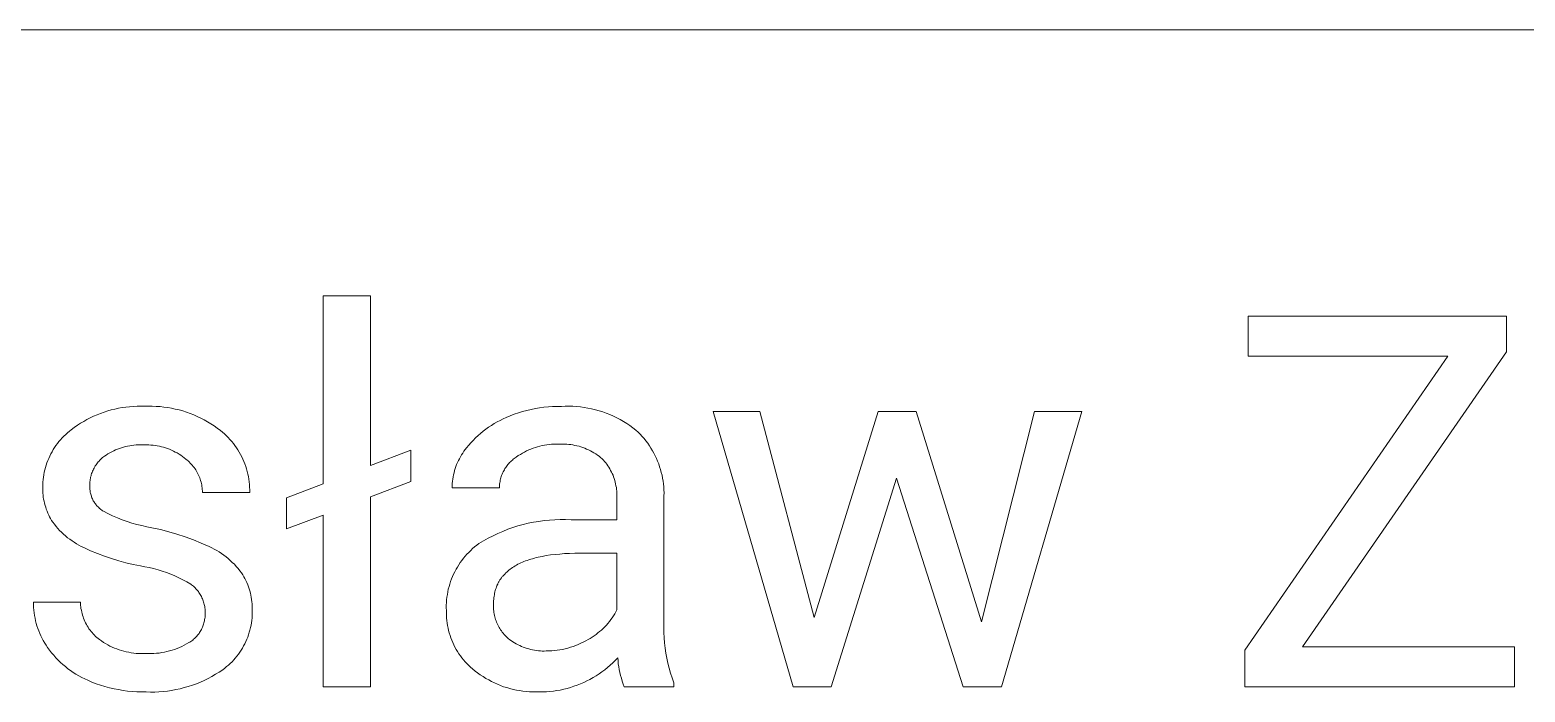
# Model space of a CAD drawing. Header units: millimetres. Extents: x 1383 to 4664, y -160 to 2132.
# Drawn here: x 3868.9 to 3994.2, y 151.3 to 206.8 of the extents above; entities that cross this region are included whole.
import ezdxf

# ---------------------------------------------------------------- set-up
doc = ezdxf.new("R2010")
doc.units = ezdxf.units.MM
doc.header["$MEASUREMENT"] = 0
doc.layers.add('Domyślny', color=7, linetype='Continuous', true_color=0x000000)

msp = doc.modelspace()

# ---------------------------------------------------------------- linework, layer by layer
at = {"layer": 'Domyślny', "color": 18, "lineweight": 15, "true_color": 0x000000}
for p, q in [((4660.84, 206.84), (3424, 206.84)), ((3893.46, 168.8), (3893.46, 184.56)), ((3893.46, 184.56), (3897.42, 184.56)), ((3897.42, 184.56), (3897.42, 170.32)), ((3971, 179.49), (3971, 182.85)), ((3971, 182.85), (3992.66, 182.85)), ((3992.66, 182.85), (3992.66, 179.86)), ((3970.73, 154.85), (3987.75, 179.49)), ((3987.75, 179.49), (3971, 179.49)), ((3992.66, 179.86), (3975.57, 155.13)), ((3873.64, 174.18), (3873.92, 174.33)), ((3873.92, 174.33), (3874.2, 174.46)), ((3874.2, 174.46), (3874.49, 174.59)), ((3874.49, 174.59), (3874.78, 174.7)), ((3874.78, 174.7), (3875.08, 174.81)), ((3875.08, 174.81), (3875.38, 174.9)), ((3875.38, 174.9), (3875.68, 174.99)), ((3875.68, 174.99), (3875.98, 175.06)), ((3875.98, 175.06), (3876.29, 175.13)), ((3876.29, 175.13), (3876.6, 175.18)), ((3876.6, 175.18), (3876.91, 175.23)), ((3876.91, 175.23), (3877.22, 175.26)), ((3877.22, 175.26), (3877.53, 175.29)), ((3877.53, 175.29), (3877.84, 175.3)), ((3877.84, 175.3), (3878.16, 175.3)), ((3878.16, 175.3), (3878.47, 175.3)), ((3878.47, 175.3), (3878.8, 175.3)), ((3878.8, 175.3), (3879.12, 175.3)), ((3879.12, 175.3), (3879.44, 175.29)), ((3879.44, 175.29), (3879.77, 175.27)), ((3879.77, 175.27), (3880.09, 175.23)), ((3880.09, 175.23), (3880.41, 175.19)), ((3880.41, 175.19), (3880.73, 175.13)), ((3880.73, 175.13), (3881.05, 175.06)), ((3881.05, 175.06), (3881.37, 174.99)), ((3881.37, 174.99), (3881.68, 174.9)), ((3881.68, 174.9), (3881.99, 174.8)), ((3881.99, 174.8), (3882.29, 174.69)), ((3882.29, 174.69), (3882.59, 174.57)), ((3882.59, 174.57), (3882.89, 174.44)), ((3882.89, 174.44), (3883.19, 174.3)), ((3883.19, 174.3), (3883.47, 174.15)), ((3908.54, 174.24), (3908.79, 174.35)), ((3908.79, 174.35), (3909.13, 174.5)), ((3909.13, 174.5), (3909.47, 174.63)), ((3909.47, 174.63), (3909.82, 174.75)), ((3909.82, 174.75), (3910.17, 174.85)), ((3910.17, 174.85), (3910.52, 174.95)), ((3910.52, 174.95), (3910.88, 175.03)), ((3910.88, 175.03), (3911.24, 175.11)), ((3911.24, 175.11), (3911.6, 175.17)), ((3911.6, 175.17), (3911.96, 175.22)), ((3911.96, 175.22), (3912.33, 175.25)), ((3912.33, 175.25), (3912.69, 175.28)), ((3912.69, 175.28), (3913.06, 175.29)), ((3913.06, 175.29), (3913.43, 175.29)), ((3913.43, 175.29), (3913.74, 175.31)), ((3913.74, 175.31), (3914.06, 175.31)), ((3914.06, 175.31), (3914.38, 175.3)), ((3914.38, 175.3), (3914.7, 175.28)), ((3914.7, 175.28), (3915.02, 175.24)), ((3915.02, 175.24), (3915.34, 175.2)), ((3915.34, 175.2), (3915.65, 175.15)), ((3915.65, 175.15), (3915.96, 175.08)), ((3915.96, 175.08), (3916.27, 175.01)), ((3916.27, 175.01), (3916.58, 174.92)), ((3916.58, 174.92), (3916.89, 174.82)), ((3916.89, 174.82), (3917.19, 174.71)), ((3917.19, 174.71), (3917.48, 174.6)), ((3917.48, 174.6), (3917.78, 174.47)), ((3917.78, 174.47), (3918.06, 174.33)), ((3918.06, 174.33), (3918.35, 174.18)), ((3932.85, 151.78), (3926.14, 174.86)), ((3926.14, 174.86), (3930.07, 174.86)), ((3930.07, 174.86), (3934.62, 157.58)), ((3934.62, 157.58), (3939.99, 174.86)), ((3939.99, 174.86), (3943.17, 174.86)), ((3943.17, 174.86), (3948.66, 157.22)), ((3948.66, 157.22), (3953.1, 174.86)), ((3957.05, 174.86), (3950.32, 151.78)), ((3953.1, 174.86), (3957.05, 174.86)), ((3871.86, 172.93), (3872.01, 173.07)), ((3872.01, 173.07), (3872.17, 173.2)), ((3872.17, 173.2), (3872.33, 173.33)), ((3872.33, 173.33), (3872.58, 173.52)), ((3872.58, 173.52), (3872.84, 173.7)), ((3872.84, 173.7), (3873.1, 173.87)), ((3873.1, 173.87), (3873.37, 174.03)), ((3873.37, 174.03), (3873.64, 174.18)), ((3883.47, 174.15), (3883.76, 173.99)), ((3883.76, 173.99), (3884.03, 173.82)), ((3884.03, 173.82), (3884.31, 173.65)), ((3884.31, 173.65), (3884.57, 173.46)), ((3884.57, 173.46), (3884.83, 173.26)), ((3884.83, 173.26), (3885, 173.12)), ((3885, 173.12), (3885.17, 172.98)), ((3906.43, 172.84), (3906.64, 173.02)), ((3906.64, 173.02), (3906.86, 173.2)), ((3906.86, 173.2), (3907.09, 173.37)), ((3907.09, 173.37), (3907.32, 173.54)), ((3907.32, 173.54), (3907.55, 173.69)), ((3907.55, 173.69), (3907.79, 173.84)), ((3907.79, 173.84), (3908.03, 173.98)), ((3908.03, 173.98), (3908.28, 174.11)), ((3908.28, 174.11), (3908.54, 174.24)), ((3918.35, 174.18), (3918.62, 174.02)), ((3918.62, 174.02), (3918.9, 173.85)), ((3918.9, 173.85), (3919.16, 173.68)), ((3919.16, 173.68), (3919.42, 173.49)), ((3919.42, 173.49), (3919.67, 173.29)), ((3919.67, 173.29), (3919.85, 173.13)), ((3919.85, 173.13), (3920.03, 172.95)), ((3870.81, 171.66), (3870.92, 171.84)), ((3870.92, 171.84), (3871.04, 172.01)), ((3871.04, 172.01), (3871.16, 172.17)), ((3871.16, 172.17), (3871.29, 172.34)), ((3871.29, 172.34), (3871.42, 172.49)), ((3871.42, 172.49), (3871.56, 172.64)), ((3871.56, 172.64), (3871.71, 172.79)), ((3871.71, 172.79), (3871.86, 172.93)), ((3876.54, 171.81), (3876.37, 171.76)), ((3876.71, 171.86), (3876.54, 171.81)), ((3876.88, 171.91), (3876.71, 171.86)), ((3877.05, 171.95), (3876.88, 171.91)), ((3877.23, 171.98), (3877.05, 171.95)), ((3877.41, 172.01), (3877.23, 171.98)), ((3877.58, 172.03), (3877.41, 172.01)), ((3877.76, 172.05), (3877.58, 172.03)), ((3877.94, 172.06), (3877.76, 172.05)), ((3878.11, 172.06), (3877.94, 172.06)), ((3878.29, 172.06), (3878.11, 172.06)), ((3878.47, 172.05), (3878.29, 172.06)), ((3878.65, 172.05), (3878.47, 172.05)), ((3878.83, 172.05), (3878.65, 172.05)), ((3879, 172.04), (3878.83, 172.05)), ((3879.18, 172.03), (3879, 172.04)), ((3879.36, 172), (3879.18, 172.03)), ((3879.54, 171.98), (3879.36, 172)), ((3879.71, 171.94), (3879.54, 171.98)), ((3879.88, 171.9), (3879.71, 171.94)), ((3880.06, 171.86), (3879.88, 171.9)), ((3880.23, 171.81), (3880.06, 171.86)), ((3880.4, 171.75), (3880.23, 171.81)), ((3885.17, 172.98), (3885.33, 172.83)), ((3885.33, 172.83), (3885.48, 172.67)), ((3885.48, 172.67), (3885.63, 172.51)), ((3885.63, 172.51), (3885.78, 172.35)), ((3885.78, 172.35), (3885.92, 172.18)), ((3885.92, 172.18), (3886.05, 172)), ((3886.05, 172), (3886.18, 171.82)), ((3886.18, 171.82), (3886.3, 171.64)), ((3905.36, 171.67), (3905.47, 171.81)), ((3905.47, 171.81), (3905.65, 172.03)), ((3905.65, 172.03), (3905.84, 172.24)), ((3905.84, 172.24), (3906.03, 172.44)), ((3906.03, 172.44), (3906.23, 172.64)), ((3906.23, 172.64), (3906.43, 172.84)), ((3911.05, 171.78), (3910.86, 171.71)), ((3911.24, 171.85), (3911.05, 171.78)), ((3911.43, 171.9), (3911.24, 171.85)), ((3911.62, 171.95), (3911.43, 171.9)), ((3911.81, 172), (3911.62, 171.95)), ((3912.01, 172.04), (3911.81, 172)), ((3912.2, 172.07), (3912.01, 172.04)), ((3912.4, 172.09), (3912.2, 172.07)), ((3912.6, 172.11), (3912.4, 172.09)), ((3912.8, 172.12), (3912.6, 172.11)), ((3913, 172.12), (3912.8, 172.12)), ((3913.2, 172.11), (3913, 172.12)), ((3913.37, 172.12), (3913.2, 172.11)), ((3913.54, 172.13), (3913.37, 172.12)), ((3913.71, 172.12), (3913.54, 172.13)), ((3913.88, 172.11), (3913.71, 172.12)), ((3914.05, 172.1), (3913.88, 172.11)), ((3914.22, 172.08), (3914.05, 172.1)), ((3914.39, 172.05), (3914.22, 172.08)), ((3914.56, 172.02), (3914.39, 172.05)), ((3914.73, 171.98), (3914.56, 172.02)), ((3914.9, 171.94), (3914.73, 171.98)), ((3915.06, 171.89), (3914.9, 171.94)), ((3915.22, 171.84), (3915.06, 171.89)), ((3915.38, 171.78), (3915.22, 171.84)), ((3915.54, 171.71), (3915.38, 171.78)), ((3920.03, 172.95), (3920.19, 172.77)), ((3920.19, 172.77), (3920.36, 172.58)), ((3920.36, 172.58), (3920.51, 172.39)), ((3920.51, 172.39), (3920.66, 172.19)), ((3920.66, 172.19), (3920.8, 171.99)), ((3920.8, 171.99), (3920.93, 171.78)), ((3920.93, 171.78), (3921.06, 171.57)), ((3870.22, 170.36), (3870.28, 170.55)), ((3870.28, 170.55), (3870.35, 170.74)), ((3870.35, 170.74), (3870.43, 170.93)), ((3870.43, 170.93), (3870.52, 171.12)), ((3870.52, 171.12), (3870.61, 171.31)), ((3870.61, 171.31), (3870.71, 171.49)), ((3870.71, 171.49), (3870.81, 171.66)), ((3874.52, 170.55), (3874.46, 170.47)), ((3874.58, 170.63), (3874.52, 170.55)), ((3874.65, 170.7), (3874.58, 170.63)), ((3874.72, 170.78), (3874.65, 170.7)), ((3874.79, 170.85), (3874.72, 170.78)), ((3874.87, 170.92), (3874.79, 170.85)), ((3874.94, 170.99), (3874.87, 170.92)), ((3875.02, 171.05), (3874.94, 170.99)), ((3875.11, 171.11), (3875.02, 171.05)), ((3875.25, 171.21), (3875.11, 171.11)), ((3875.4, 171.3), (3875.25, 171.21)), ((3875.56, 171.39), (3875.4, 171.3)), ((3875.72, 171.48), (3875.56, 171.39)), ((3875.88, 171.56), (3875.72, 171.48)), ((3876.04, 171.63), (3875.88, 171.56)), ((3876.2, 171.7), (3876.04, 171.63)), ((3876.37, 171.76), (3876.2, 171.7)), ((3880.56, 171.69), (3880.4, 171.75)), ((3880.73, 171.62), (3880.56, 171.69)), ((3880.89, 171.54), (3880.73, 171.62)), ((3881.05, 171.46), (3880.89, 171.54)), ((3881.2, 171.38), (3881.05, 171.46)), ((3881.36, 171.29), (3881.2, 171.38)), ((3881.51, 171.19), (3881.36, 171.29)), ((3881.65, 171.09), (3881.51, 171.19)), ((3881.8, 170.98), (3881.65, 171.09)), ((3881.93, 170.87), (3881.8, 170.98)), ((3882.03, 170.79), (3881.93, 170.87)), ((3882.13, 170.71), (3882.03, 170.79)), ((3882.22, 170.63), (3882.13, 170.71)), ((3882.3, 170.54), (3882.22, 170.63)), ((3882.39, 170.45), (3882.3, 170.54)), ((3886.3, 171.64), (3886.41, 171.45)), ((3886.41, 171.45), (3886.52, 171.26)), ((3886.52, 171.26), (3886.62, 171.06)), ((3886.62, 171.06), (3886.71, 170.86)), ((3886.71, 170.86), (3886.8, 170.66)), ((3886.8, 170.66), (3886.88, 170.46)), ((3897.42, 170.32), (3900.8, 171.62)), ((3900.8, 171.62), (3900.8, 169)), ((3904.64, 170.41), (3904.71, 170.58)), ((3904.71, 170.58), (3904.79, 170.74)), ((3904.79, 170.74), (3904.87, 170.9)), ((3904.87, 170.9), (3904.96, 171.06)), ((3904.96, 171.06), (3905.05, 171.22)), ((3905.05, 171.22), (3905.15, 171.37)), ((3905.15, 171.37), (3905.25, 171.52)), ((3905.25, 171.52), (3905.36, 171.67)), ((3909.08, 170.57), (3909.01, 170.49)), ((3909.15, 170.65), (3909.08, 170.57)), ((3909.23, 170.72), (3909.15, 170.65)), ((3909.31, 170.79), (3909.23, 170.72)), ((3909.39, 170.86), (3909.31, 170.79)), ((3909.47, 170.92), (3909.39, 170.86)), ((3909.56, 170.98), (3909.47, 170.92)), ((3909.64, 171.04), (3909.56, 170.98)), ((3909.81, 171.16), (3909.64, 171.04)), ((3909.98, 171.26), (3909.81, 171.16)), ((3910.15, 171.37), (3909.98, 171.26)), ((3910.32, 171.46), (3910.15, 171.37)), ((3910.5, 171.55), (3910.32, 171.46)), ((3910.68, 171.63), (3910.5, 171.55)), ((3910.86, 171.71), (3910.68, 171.63)), ((3915.7, 171.64), (3915.54, 171.71)), ((3915.85, 171.56), (3915.7, 171.64)), ((3916, 171.48), (3915.85, 171.56)), ((3916.15, 171.4), (3916, 171.48)), ((3916.3, 171.3), (3916.15, 171.4)), ((3916.44, 171.21), (3916.3, 171.3)), ((3916.58, 171.11), (3916.44, 171.21)), ((3916.71, 171), (3916.58, 171.11)), ((3916.84, 170.89), (3916.71, 171)), ((3916.95, 170.78), (3916.84, 170.89)), ((3917.05, 170.67), (3916.95, 170.78)), ((3917.14, 170.55), (3917.05, 170.67)), ((3917.23, 170.43), (3917.14, 170.55)), ((3921.06, 171.57), (3921.18, 171.36)), ((3921.18, 171.36), (3921.29, 171.14)), ((3921.29, 171.14), (3921.4, 170.91)), ((3921.4, 170.91), (3921.49, 170.69)), ((3921.49, 170.69), (3921.58, 170.46)), ((3869.97, 169.15), (3869.99, 169.35)), ((3869.99, 169.35), (3870.02, 169.56)), ((3870.02, 169.56), (3870.06, 169.76)), ((3870.06, 169.76), (3870.11, 169.96)), ((3870.11, 169.96), (3870.16, 170.16)), ((3870.16, 170.16), (3870.22, 170.36)), ((3873.93, 169.26), (3873.91, 169.16)), ((3873.95, 169.36), (3873.93, 169.26)), ((3873.98, 169.46), (3873.95, 169.36)), ((3874, 169.56), (3873.98, 169.46)), ((3874.03, 169.66), (3874, 169.56)), ((3874.07, 169.75), (3874.03, 169.66)), ((3874.11, 169.85), (3874.07, 169.75)), ((3874.15, 169.94), (3874.11, 169.85)), ((3874.19, 170.03), (3874.15, 169.94)), ((3874.24, 170.12), (3874.19, 170.03)), ((3874.29, 170.21), (3874.24, 170.12)), ((3874.34, 170.3), (3874.29, 170.21)), ((3874.4, 170.38), (3874.34, 170.3)), ((3874.46, 170.47), (3874.4, 170.38)), ((3882.47, 170.36), (3882.39, 170.45)), ((3882.55, 170.26), (3882.47, 170.36)), ((3882.63, 170.16), (3882.55, 170.26)), ((3882.7, 170.06), (3882.63, 170.16)), ((3882.77, 169.96), (3882.7, 170.06)), ((3882.83, 169.85), (3882.77, 169.96)), ((3882.89, 169.75), (3882.83, 169.85)), ((3882.95, 169.64), (3882.89, 169.75)), ((3883, 169.52), (3882.95, 169.64)), ((3883.05, 169.41), (3883, 169.52)), ((3883.1, 169.3), (3883.05, 169.41)), ((3883.14, 169.18), (3883.1, 169.3)), ((3886.88, 170.46), (3886.96, 170.25)), ((3886.96, 170.25), (3887.02, 170.04)), ((3887.02, 170.04), (3887.08, 169.83)), ((3887.08, 169.83), (3887.13, 169.61)), ((3887.13, 169.61), (3887.18, 169.4)), ((3887.18, 169.4), (3887.21, 169.18)), ((3904.31, 169.19), (3904.34, 169.37)), ((3904.34, 169.37), (3904.37, 169.54)), ((3904.37, 169.54), (3904.42, 169.72)), ((3904.42, 169.72), (3904.47, 169.9)), ((3904.47, 169.9), (3904.52, 170.07)), ((3904.52, 170.07), (3904.58, 170.24)), ((3904.58, 170.24), (3904.64, 170.41)), ((3908.35, 169.3), (3908.32, 169.2)), ((3908.38, 169.4), (3908.35, 169.3)), ((3908.41, 169.5), (3908.38, 169.4)), ((3908.45, 169.6), (3908.41, 169.5)), ((3908.49, 169.7), (3908.45, 169.6)), ((3908.54, 169.79), (3908.49, 169.7)), ((3908.59, 169.89), (3908.54, 169.79)), ((3908.64, 169.98), (3908.59, 169.89)), ((3908.69, 170.07), (3908.64, 169.98)), ((3908.75, 170.16), (3908.69, 170.07)), ((3908.81, 170.25), (3908.75, 170.16)), ((3908.87, 170.33), (3908.81, 170.25)), ((3908.94, 170.41), (3908.87, 170.33)), ((3909.01, 170.49), (3908.94, 170.41)), ((3917.32, 170.3), (3917.23, 170.43)), ((3917.4, 170.18), (3917.32, 170.3)), ((3917.48, 170.05), (3917.4, 170.18)), ((3917.55, 169.92), (3917.48, 170.05)), ((3917.62, 169.78), (3917.55, 169.92)), ((3917.69, 169.65), (3917.62, 169.78)), ((3917.75, 169.51), (3917.69, 169.65)), ((3917.8, 169.37), (3917.75, 169.51)), ((3917.85, 169.23), (3917.8, 169.37)), ((3921.58, 170.46), (3921.66, 170.23)), ((3921.66, 170.23), (3921.74, 169.99)), ((3921.74, 169.99), (3921.8, 169.75)), ((3921.8, 169.75), (3921.86, 169.51)), ((3921.86, 169.51), (3921.91, 169.27)), ((3921.91, 169.27), (3921.95, 169.03)), ((3941.51, 169.28), (3936.05, 151.78)), ((3947.12, 151.78), (3941.51, 169.28)), ((3869.94, 168.74), (3869.95, 168.94)), ((3869.94, 168.53), (3869.94, 168.74)), ((3869.94, 168.36), (3869.94, 168.53)), ((3869.94, 168.19), (3869.94, 168.36)), ((3869.95, 168.01), (3869.94, 168.19)), ((3869.95, 168.94), (3869.97, 169.15)), ((3869.96, 167.84), (3869.95, 168.01)), ((3873.89, 168.96), (3873.88, 168.86)), ((3873.88, 168.86), (3873.88, 168.75)), ((3873.88, 168.75), (3873.88, 168.65)), ((3873.88, 168.65), (3873.88, 168.57)), ((3873.88, 168.57), (3873.88, 168.49)), ((3873.88, 168.49), (3873.88, 168.41)), ((3873.88, 168.41), (3873.89, 168.32)), ((3873.9, 169.06), (3873.89, 168.96)), ((3873.89, 168.32), (3873.9, 168.24)), ((3873.91, 169.16), (3873.9, 169.06)), ((3873.9, 168.24), (3873.91, 168.16)), ((3873.91, 168.16), (3873.92, 168.08)), ((3873.92, 168.08), (3873.94, 168)), ((3883.17, 169.06), (3883.14, 169.18)), ((3883.21, 168.94), (3883.17, 169.06)), ((3883.24, 168.82), (3883.21, 168.94)), ((3883.26, 168.7), (3883.24, 168.82)), ((3883.28, 168.58), (3883.26, 168.7)), ((3883.3, 168.45), (3883.28, 168.58)), ((3883.31, 168.33), (3883.3, 168.45)), ((3883.32, 168.21), (3883.31, 168.33)), ((3883.32, 168.08), (3883.32, 168.21)), ((3887.29, 168.08), (3883.32, 168.08)), ((3887.21, 169.18), (3887.24, 168.96)), ((3887.24, 168.96), (3887.27, 168.74)), ((3887.27, 168.74), (3887.28, 168.52)), ((3887.28, 168.52), (3887.29, 168.3)), ((3887.29, 168.3), (3887.29, 168.08)), ((3890.37, 167.63), (3893.46, 168.8)), ((3900.8, 169), (3897.42, 167.7)), ((3904.25, 168.65), (3904.27, 168.83)), ((3904.25, 168.47), (3904.25, 168.65)), ((3908.22, 168.47), (3904.25, 168.47)), ((3904.27, 168.83), (3904.28, 169.01)), ((3904.28, 169.01), (3904.31, 169.19)), ((3908.23, 168.57), (3908.22, 168.47)), ((3908.24, 168.78), (3908.23, 168.68)), ((3908.23, 168.68), (3908.23, 168.57)), ((3908.26, 168.89), (3908.24, 168.78)), ((3908.28, 168.99), (3908.26, 168.89)), ((3908.3, 169.09), (3908.28, 168.99)), ((3908.32, 169.2), (3908.3, 169.09)), ((3917.9, 169.08), (3917.85, 169.23)), ((3917.94, 168.94), (3917.9, 169.08)), ((3917.97, 168.79), (3917.94, 168.94)), ((3918, 168.64), (3917.97, 168.79)), ((3918.03, 168.49), (3918, 168.64)), ((3918.05, 168.34), (3918.03, 168.49)), ((3918.07, 168.19), (3918.05, 168.34)), ((3918.08, 168.04), (3918.07, 168.19)), ((3918.08, 167.89), (3918.08, 168.04)), ((3921.95, 169.03), (3921.98, 168.78)), ((3921.98, 168.78), (3922, 168.54)), ((3922, 168.54), (3922.02, 168.29)), ((3922.02, 168.29), (3922.03, 168.05)), ((3922.03, 168.05), (3922.02, 167.8)), ((3869.98, 167.67), (3869.96, 167.84)), ((3870.01, 167.5), (3869.98, 167.67)), ((3870.04, 167.33), (3870.01, 167.5)), ((3870.08, 167.16), (3870.04, 167.33)), ((3870.13, 166.99), (3870.08, 167.16)), ((3870.18, 166.83), (3870.13, 166.99)), ((3870.23, 166.66), (3870.18, 166.83)), ((3873.94, 168), (3873.96, 167.92)), ((3873.96, 167.92), (3873.98, 167.84)), ((3873.98, 167.84), (3874.01, 167.76)), ((3874.01, 167.76), (3874.03, 167.68)), ((3874.03, 167.68), (3874.06, 167.61)), ((3874.06, 167.61), (3874.1, 167.53)), ((3874.1, 167.53), (3874.13, 167.46)), ((3874.13, 167.46), (3874.17, 167.38)), ((3874.17, 167.38), (3874.21, 167.31)), ((3874.21, 167.31), (3874.26, 167.24)), ((3874.26, 167.24), (3874.3, 167.17)), ((3874.3, 167.17), (3874.35, 167.11)), ((3874.35, 167.11), (3874.4, 167.04)), ((3874.4, 167.04), (3874.45, 166.98)), ((3874.45, 166.98), (3874.51, 166.92)), ((3874.51, 166.92), (3874.57, 166.86)), ((3874.57, 166.86), (3874.63, 166.8)), ((3874.63, 166.8), (3874.69, 166.74)), ((3890.37, 165.01), (3890.37, 167.63)), ((3897.42, 167.7), (3897.42, 151.78)), ((3918.08, 167.74), (3918.08, 167.89)), ((3918.08, 167.59), (3918.08, 167.74)), ((3918.08, 165.78), (3918.08, 167.59)), ((3922.02, 167.8), (3922.02, 157.18)), ((3870.29, 166.5), (3870.23, 166.66)), ((3870.36, 166.34), (3870.29, 166.5)), ((3870.43, 166.18), (3870.36, 166.34)), ((3870.51, 166.03), (3870.43, 166.18)), ((3870.59, 165.88), (3870.51, 166.03)), ((3870.68, 165.73), (3870.59, 165.88)), ((3870.77, 165.58), (3870.68, 165.73)), ((3870.91, 165.4), (3870.77, 165.58)), ((3874.69, 166.74), (3874.75, 166.69)), ((3874.75, 166.69), (3874.81, 166.64)), ((3874.81, 166.64), (3874.88, 166.59)), ((3874.88, 166.59), (3874.95, 166.54)), ((3874.95, 166.54), (3875.02, 166.5)), ((3875.02, 166.5), (3875.4, 166.3)), ((3875.4, 166.3), (3875.79, 166.12)), ((3875.79, 166.12), (3876.19, 165.95)), ((3876.19, 165.95), (3876.59, 165.79)), ((3876.59, 165.79), (3877, 165.64)), ((3877, 165.64), (3877.41, 165.51)), ((3877.41, 165.51), (3877.83, 165.39)), ((3893.46, 166.18), (3890.37, 165.01)), ((3893.46, 151.78), (3893.46, 166.18)), ((3910.65, 165.49), (3911.09, 165.58)), ((3911.09, 165.58), (3911.54, 165.65)), ((3911.54, 165.65), (3911.98, 165.71)), ((3911.98, 165.71), (3912.43, 165.76)), ((3912.43, 165.76), (3912.88, 165.79)), ((3912.88, 165.79), (3913.33, 165.8)), ((3913.33, 165.8), (3913.78, 165.8)), ((3913.78, 165.8), (3914.23, 165.78)), ((3914.23, 165.78), (3918.08, 165.78)), ((3871.05, 165.23), (3870.91, 165.4)), ((3871.2, 165.06), (3871.05, 165.23)), ((3871.35, 164.89), (3871.2, 165.06)), ((3871.51, 164.73), (3871.35, 164.89)), ((3871.68, 164.58), (3871.51, 164.73)), ((3871.85, 164.43), (3871.68, 164.58)), ((3872.02, 164.28), (3871.85, 164.43)), ((3872.2, 164.15), (3872.02, 164.28)), ((3877.83, 165.39), (3878.25, 165.29)), ((3878.25, 165.29), (3878.67, 165.19)), ((3878.67, 165.19), (3879.09, 165.11)), ((3879.09, 165.11), (3879.8, 164.96)), ((3879.8, 164.96), (3880.5, 164.78)), ((3880.5, 164.78), (3881.19, 164.57)), ((3881.19, 164.57), (3881.88, 164.35)), ((3881.88, 164.35), (3882.56, 164.1)), ((3907.29, 164.23), (3907.69, 164.44)), ((3907.69, 164.44), (3908.09, 164.63)), ((3908.09, 164.63), (3908.51, 164.81)), ((3908.51, 164.81), (3908.93, 164.98)), ((3908.93, 164.98), (3909.35, 165.13)), ((3909.35, 165.13), (3909.78, 165.26)), ((3909.78, 165.26), (3910.21, 165.38)), ((3910.21, 165.38), (3910.65, 165.49)), ((3872.39, 164.01), (3872.2, 164.15)), ((3872.58, 163.89), (3872.39, 164.01)), ((3872.77, 163.77), (3872.58, 163.89)), ((3872.96, 163.66), (3872.77, 163.77)), ((3873.16, 163.55), (3872.96, 163.66)), ((3873.37, 163.45), (3873.16, 163.55)), ((3873.94, 163.19), (3873.37, 163.45)), ((3874.52, 162.95), (3873.94, 163.19)), ((3882.56, 164.1), (3883.23, 163.83)), ((3883.23, 163.83), (3883.89, 163.54)), ((3883.89, 163.54), (3884.1, 163.44)), ((3884.1, 163.44), (3884.31, 163.33)), ((3884.31, 163.33), (3884.52, 163.21)), ((3884.52, 163.21), (3884.72, 163.09)), ((3884.72, 163.09), (3884.92, 162.96)), ((3905.5, 162.89), (3905.66, 163.05)), ((3905.66, 163.05), (3905.82, 163.21)), ((3905.82, 163.21), (3905.98, 163.36)), ((3905.98, 163.36), (3906.15, 163.51)), ((3906.15, 163.51), (3906.33, 163.65)), ((3906.33, 163.65), (3906.51, 163.78)), ((3906.51, 163.78), (3906.89, 164.01)), ((3906.89, 164.01), (3907.29, 164.23)), ((3875.11, 162.73), (3874.52, 162.95)), ((3875.7, 162.53), (3875.11, 162.73)), ((3876.3, 162.35), (3875.7, 162.53)), ((3876.91, 162.18), (3876.3, 162.35)), ((3877.52, 162.04), (3876.91, 162.18)), ((3878.13, 161.91), (3877.52, 162.04)), ((3878.5, 161.85), (3878.13, 161.91)), ((3878.87, 161.77), (3878.5, 161.85)), ((3879.23, 161.69), (3878.87, 161.77)), ((3884.92, 162.96), (3885.11, 162.82)), ((3885.11, 162.82), (3885.3, 162.68)), ((3885.3, 162.68), (3885.48, 162.53)), ((3885.48, 162.53), (3885.66, 162.37)), ((3885.66, 162.37), (3885.83, 162.21)), ((3885.83, 162.21), (3886, 162.05)), ((3886, 162.05), (3886.16, 161.87)), ((3886.16, 161.87), (3886.31, 161.69)), ((3904.59, 161.63), (3904.7, 161.82)), ((3904.7, 161.82), (3904.82, 162.01)), ((3904.82, 162.01), (3904.94, 162.2)), ((3904.94, 162.2), (3905.07, 162.38)), ((3905.07, 162.38), (3905.21, 162.55)), ((3905.21, 162.55), (3905.35, 162.73)), ((3905.35, 162.73), (3905.5, 162.89)), ((3909.32, 161.78), (3909.22, 161.71)), ((3909.43, 161.85), (3909.32, 161.78)), ((3909.54, 161.92), (3909.43, 161.85)), ((3909.66, 161.98), (3909.54, 161.92)), ((3909.77, 162.05), (3909.66, 161.98)), ((3909.9, 162.11), (3909.77, 162.05)), ((3910.02, 162.17), (3909.9, 162.11)), ((3910.15, 162.22), (3910.02, 162.17)), ((3910.28, 162.28), (3910.15, 162.22)), ((3910.42, 162.33), (3910.28, 162.28)), ((3910.56, 162.38), (3910.42, 162.33)), ((3910.7, 162.43), (3910.56, 162.38)), ((3910.85, 162.48), (3910.7, 162.43)), ((3911, 162.52), (3910.85, 162.48)), ((3911.16, 162.56), (3911, 162.52)), ((3911.31, 162.61), (3911.16, 162.56)), ((3911.47, 162.64), (3911.31, 162.61)), ((3911.81, 162.71), (3911.47, 162.64)), ((3912.15, 162.78), (3911.81, 162.71)), ((3912.52, 162.83), (3912.15, 162.78)), ((3912.89, 162.88), (3912.52, 162.83)), ((3913.28, 162.91), (3912.89, 162.88)), ((3913.69, 162.94), (3913.28, 162.91)), ((3914.11, 162.96), (3913.69, 162.94)), ((3914.54, 162.98), (3914.11, 162.96)), ((3914.99, 162.98), (3914.54, 162.98)), ((3918.08, 162.98), (3914.99, 162.98)), ((3918.08, 158.24), (3918.08, 162.98)), ((3879.6, 161.59), (3879.23, 161.69)), ((3879.95, 161.48), (3879.6, 161.59)), ((3880.31, 161.36), (3879.95, 161.48)), ((3880.66, 161.22), (3880.31, 161.36)), ((3881.01, 161.08), (3880.66, 161.22)), ((3881.35, 160.92), (3881.01, 161.08)), ((3881.68, 160.76), (3881.35, 160.92)), ((3882.01, 160.58), (3881.68, 160.76)), ((3882.34, 160.39), (3882.01, 160.58)), ((3886.31, 161.69), (3886.46, 161.51)), ((3886.46, 161.51), (3886.6, 161.32)), ((3886.6, 161.32), (3886.7, 161.17)), ((3886.7, 161.17), (3886.79, 161.01)), ((3886.79, 161.01), (3886.88, 160.85)), ((3886.88, 160.85), (3886.97, 160.68)), ((3886.97, 160.68), (3887.04, 160.51)), ((3887.04, 160.51), (3887.12, 160.34)), ((3904.06, 160.39), (3904.13, 160.61)), ((3904.13, 160.61), (3904.21, 160.82)), ((3904.21, 160.82), (3904.29, 161.02)), ((3904.29, 161.02), (3904.38, 161.23)), ((3904.38, 161.23), (3904.48, 161.43)), ((3904.48, 161.43), (3904.59, 161.63)), ((3908.13, 160.49), (3908.1, 160.44)), ((3908.16, 160.54), (3908.13, 160.49)), ((3908.18, 160.59), (3908.16, 160.54)), ((3908.21, 160.64), (3908.18, 160.59)), ((3908.24, 160.69), (3908.21, 160.64)), ((3908.27, 160.74), (3908.24, 160.69)), ((3908.3, 160.78), (3908.27, 160.74)), ((3908.34, 160.83), (3908.3, 160.78)), ((3908.37, 160.88), (3908.34, 160.83)), ((3908.4, 160.92), (3908.37, 160.88)), ((3908.44, 160.97), (3908.4, 160.92)), ((3908.47, 161.02), (3908.44, 160.97)), ((3908.51, 161.06), (3908.47, 161.02)), ((3908.59, 161.15), (3908.51, 161.06)), ((3908.67, 161.23), (3908.59, 161.15)), ((3908.75, 161.32), (3908.67, 161.23)), ((3908.84, 161.4), (3908.75, 161.32)), ((3908.93, 161.48), (3908.84, 161.4)), ((3909.02, 161.56), (3908.93, 161.48)), ((3909.12, 161.63), (3909.02, 161.56)), ((3909.22, 161.71), (3909.12, 161.63)), ((3882.42, 160.33), (3882.34, 160.39)), ((3882.5, 160.27), (3882.42, 160.33)), ((3882.57, 160.21), (3882.5, 160.27)), ((3882.65, 160.14), (3882.57, 160.21)), ((3882.72, 160.07), (3882.65, 160.14)), ((3882.78, 160), (3882.72, 160.07)), ((3882.85, 159.92), (3882.78, 160)), ((3882.91, 159.85), (3882.85, 159.92)), ((3882.98, 159.77), (3882.91, 159.85)), ((3883.03, 159.69), (3882.98, 159.77)), ((3883.09, 159.6), (3883.03, 159.69)), ((3883.14, 159.52), (3883.09, 159.6)), ((3883.19, 159.43), (3883.14, 159.52)), ((3883.24, 159.34), (3883.19, 159.43)), ((3883.28, 159.25), (3883.24, 159.34)), ((3883.32, 159.16), (3883.28, 159.25)), ((3887.12, 160.34), (3887.18, 160.17)), ((3887.18, 160.17), (3887.24, 159.99)), ((3887.24, 159.99), (3887.3, 159.82)), ((3887.3, 159.82), (3887.34, 159.64)), ((3887.34, 159.64), (3887.38, 159.46)), ((3887.38, 159.46), (3887.42, 159.28)), ((3887.42, 159.28), (3887.45, 159.1)), ((3903.8, 159.08), (3903.82, 159.3)), ((3903.82, 159.3), (3903.86, 159.52)), ((3903.86, 159.52), (3903.9, 159.74)), ((3903.9, 159.74), (3903.94, 159.96)), ((3903.94, 159.96), (3904, 160.18)), ((3904, 160.18), (3904.06, 160.39)), ((3907.76, 159.24), (3907.75, 159.12)), ((3907.78, 159.37), (3907.76, 159.24)), ((3907.8, 159.49), (3907.78, 159.37)), ((3907.82, 159.61), (3907.8, 159.49)), ((3907.85, 159.73), (3907.82, 159.61)), ((3907.88, 159.84), (3907.85, 159.73)), ((3907.91, 159.95), (3907.88, 159.84)), ((3907.95, 160.06), (3907.91, 159.95)), ((3907.99, 160.17), (3907.95, 160.06)), ((3908.01, 160.23), (3907.99, 160.17)), ((3908.03, 160.28), (3908.01, 160.23)), ((3908.05, 160.33), (3908.03, 160.28)), ((3908.08, 160.39), (3908.05, 160.33)), ((3908.1, 160.44), (3908.08, 160.39)), ((3869.15, 158.66), (3869.15, 158.88)), ((3869.15, 158.88), (3873.1, 158.88)), ((3869.17, 158.43), (3869.15, 158.66)), ((3869.18, 158.21), (3869.17, 158.43)), ((3869.21, 157.99), (3869.18, 158.21)), ((3869.24, 157.76), (3869.21, 157.99)), ((3873.1, 158.88), (3873.1, 158.74)), ((3873.1, 158.74), (3873.11, 158.6)), ((3873.11, 158.6), (3873.12, 158.47)), ((3873.12, 158.47), (3873.14, 158.33)), ((3873.14, 158.33), (3873.17, 158.19)), ((3873.17, 158.19), (3873.2, 158.05)), ((3873.2, 158.05), (3873.23, 157.92)), ((3883.36, 159.07), (3883.32, 159.16)), ((3883.39, 158.98), (3883.36, 159.07)), ((3883.42, 158.88), (3883.39, 158.98)), ((3883.45, 158.79), (3883.42, 158.88)), ((3883.48, 158.69), (3883.45, 158.79)), ((3883.5, 158.59), (3883.48, 158.69)), ((3883.52, 158.5), (3883.5, 158.59)), ((3883.53, 158.4), (3883.52, 158.5)), ((3883.54, 158.3), (3883.53, 158.4)), ((3883.55, 158.2), (3883.54, 158.3)), ((3883.55, 158.1), (3883.55, 158.2)), ((3883.55, 158), (3883.55, 158.1)), ((3883.55, 157.9), (3883.55, 158)), ((3887.45, 159.1), (3887.47, 158.91)), ((3887.47, 158.91), (3887.49, 158.73)), ((3887.49, 158.73), (3887.5, 158.54)), ((3887.5, 158.54), (3887.5, 158.36)), ((3887.5, 158.36), (3887.5, 158.17)), ((3887.5, 158.17), (3887.5, 157.97)), ((3903.77, 158.63), (3903.78, 158.86)), ((3903.77, 158.41), (3903.77, 158.63)), ((3903.78, 158.18), (3903.77, 158.41)), ((3903.78, 158.86), (3903.8, 159.08)), ((3903.78, 157.97), (3903.78, 158.18)), ((3907.74, 158.99), (3907.73, 158.86)), ((3907.73, 158.86), (3907.73, 158.73)), ((3907.73, 158.73), (3907.73, 158.61)), ((3907.73, 158.61), (3907.73, 158.49)), ((3907.73, 158.49), (3907.73, 158.37)), ((3907.73, 158.37), (3907.74, 158.25)), ((3907.75, 159.12), (3907.74, 158.99)), ((3907.74, 158.25), (3907.75, 158.13)), ((3907.75, 158.13), (3907.77, 158.01)), ((3907.77, 158.01), (3907.79, 157.89)), ((3917.89, 157.9), (3917.99, 158.07)), ((3917.99, 158.07), (3918.08, 158.24)), ((3869.29, 157.54), (3869.24, 157.76)), ((3869.33, 157.32), (3869.29, 157.54)), ((3869.39, 157.1), (3869.33, 157.32)), ((3869.45, 156.89), (3869.39, 157.1)), ((3869.52, 156.67), (3869.45, 156.89)), ((3873.23, 157.92), (3873.27, 157.78)), ((3873.27, 157.78), (3873.31, 157.65)), ((3873.31, 157.65), (3873.36, 157.52)), ((3873.36, 157.52), (3873.41, 157.39)), ((3873.41, 157.39), (3873.47, 157.26)), ((3873.47, 157.26), (3873.53, 157.13)), ((3873.53, 157.13), (3873.59, 157.01)), ((3873.59, 157.01), (3873.66, 156.88)), ((3873.66, 156.88), (3873.74, 156.77)), ((3873.74, 156.77), (3873.81, 156.65)), ((3883.28, 156.68), (3883.32, 156.77)), ((3883.32, 156.77), (3883.36, 156.86)), ((3883.36, 156.86), (3883.39, 156.95)), ((3883.39, 156.95), (3883.42, 157.04)), ((3883.42, 157.04), (3883.45, 157.13)), ((3883.45, 157.13), (3883.48, 157.23)), ((3883.48, 157.23), (3883.5, 157.32)), ((3883.5, 157.32), (3883.51, 157.42)), ((3883.51, 157.42), (3883.53, 157.51)), ((3883.53, 157.51), (3883.54, 157.61)), ((3883.54, 157.61), (3883.55, 157.71)), ((3883.55, 157.8), (3883.55, 157.9)), ((3883.55, 157.71), (3883.55, 157.8)), ((3887.35, 156.74), (3887.31, 156.54)), ((3887.4, 156.95), (3887.35, 156.74)), ((3887.43, 157.15), (3887.4, 156.95)), ((3887.46, 157.35), (3887.43, 157.15)), ((3887.48, 157.56), (3887.46, 157.35)), ((3887.49, 157.76), (3887.48, 157.56)), ((3887.5, 157.97), (3887.49, 157.76)), ((3903.78, 157.76), (3903.78, 157.97)), ((3903.79, 157.54), (3903.78, 157.76)), ((3903.82, 157.33), (3903.79, 157.54)), ((3903.84, 157.12), (3903.82, 157.33)), ((3903.88, 156.91), (3903.84, 157.12)), ((3903.92, 156.7), (3903.88, 156.91)), ((3907.79, 157.89), (3907.81, 157.77)), ((3907.81, 157.77), (3907.84, 157.65)), ((3907.84, 157.65), (3907.87, 157.54)), ((3907.87, 157.54), (3907.91, 157.42)), ((3907.91, 157.42), (3907.95, 157.31)), ((3907.95, 157.31), (3907.99, 157.19)), ((3907.99, 157.19), (3908.04, 157.08)), ((3908.04, 157.08), (3908.09, 156.97)), ((3908.09, 156.97), (3908.14, 156.87)), ((3908.14, 156.87), (3908.2, 156.76)), ((3908.2, 156.76), (3908.26, 156.66)), ((3916.92, 156.67), (3917.06, 156.81)), ((3917.06, 156.81), (3917.2, 156.95)), ((3917.2, 156.95), (3917.33, 157.1)), ((3917.33, 157.1), (3917.45, 157.25)), ((3917.45, 157.25), (3917.57, 157.41)), ((3917.57, 157.41), (3917.68, 157.57)), ((3917.68, 157.57), (3917.79, 157.73)), ((3917.79, 157.73), (3917.89, 157.9)), ((3922.02, 157.18), (3922.01, 156.75)), ((3922.01, 156.75), (3922.02, 156.32)), ((3869.6, 156.46), (3869.52, 156.67)), ((3869.69, 156.25), (3869.6, 156.46)), ((3869.78, 156.05), (3869.69, 156.25)), ((3869.88, 155.84), (3869.78, 156.05)), ((3869.98, 155.65), (3869.88, 155.84)), ((3870.1, 155.45), (3869.98, 155.65)), ((3873.81, 156.65), (3873.9, 156.53)), ((3873.9, 156.53), (3873.98, 156.42)), ((3873.98, 156.42), (3874.07, 156.32)), ((3874.07, 156.32), (3874.16, 156.21)), ((3874.16, 156.21), (3874.26, 156.11)), ((3874.26, 156.11), (3874.36, 156.01)), ((3874.36, 156.01), (3874.46, 155.92)), ((3874.46, 155.92), (3874.57, 155.83)), ((3874.57, 155.83), (3874.68, 155.74)), ((3874.68, 155.74), (3874.85, 155.62)), ((3874.85, 155.62), (3875.03, 155.5)), ((3875.03, 155.5), (3875.2, 155.4)), ((3881.99, 155.37), (3882.19, 155.48)), ((3882.19, 155.48), (3882.27, 155.53)), ((3882.27, 155.53), (3882.35, 155.58)), ((3882.35, 155.58), (3882.43, 155.64)), ((3882.43, 155.64), (3882.51, 155.7)), ((3882.51, 155.7), (3882.58, 155.76)), ((3882.58, 155.76), (3882.65, 155.82)), ((3882.65, 155.82), (3882.72, 155.89)), ((3882.72, 155.89), (3882.79, 155.96)), ((3882.79, 155.96), (3882.86, 156.03)), ((3882.86, 156.03), (3882.92, 156.1)), ((3882.92, 156.1), (3882.98, 156.18)), ((3882.98, 156.18), (3883.04, 156.26)), ((3883.04, 156.26), (3883.09, 156.34)), ((3883.09, 156.34), (3883.14, 156.42)), ((3883.14, 156.42), (3883.19, 156.51)), ((3883.19, 156.51), (3883.24, 156.59)), ((3883.24, 156.59), (3883.28, 156.68)), ((3886.96, 155.57), (3886.87, 155.39)), ((3887.04, 155.76), (3886.96, 155.57)), ((3887.12, 155.95), (3887.04, 155.76)), ((3887.19, 156.15), (3887.12, 155.95)), ((3887.25, 156.35), (3887.19, 156.15)), ((3887.31, 156.54), (3887.25, 156.35)), ((3903.97, 156.49), (3903.92, 156.7)), ((3904.02, 156.29), (3903.97, 156.49)), ((3904.09, 156.08), (3904.02, 156.29)), ((3904.16, 155.88), (3904.09, 156.08)), ((3904.23, 155.68), (3904.16, 155.88)), ((3904.32, 155.49), (3904.23, 155.68)), ((3904.41, 155.29), (3904.32, 155.49)), ((3908.26, 156.66), (3908.33, 156.56)), ((3908.33, 156.56), (3908.4, 156.46)), ((3908.4, 156.46), (3908.47, 156.36)), ((3908.47, 156.36), (3908.54, 156.27)), ((3908.54, 156.27), (3908.62, 156.17)), ((3908.62, 156.17), (3908.7, 156.08)), ((3908.7, 156.08), (3908.79, 156)), ((3908.79, 156), (3908.88, 155.92)), ((3908.88, 155.92), (3908.97, 155.84)), ((3908.97, 155.84), (3909.1, 155.73)), ((3909.1, 155.73), (3909.23, 155.64)), ((3909.23, 155.64), (3909.36, 155.55)), ((3909.36, 155.55), (3909.5, 155.46)), ((3915.05, 155.43), (3915.26, 155.53)), ((3915.26, 155.53), (3915.46, 155.63)), ((3915.46, 155.63), (3915.66, 155.75)), ((3915.66, 155.75), (3915.84, 155.84)), ((3915.84, 155.84), (3916, 155.95)), ((3916, 155.95), (3916.17, 156.05)), ((3916.17, 156.05), (3916.33, 156.17)), ((3916.33, 156.17), (3916.48, 156.29)), ((3916.48, 156.29), (3916.63, 156.41)), ((3916.63, 156.41), (3916.78, 156.54)), ((3916.78, 156.54), (3916.92, 156.67)), ((3922.02, 156.32), (3922.04, 155.89)), ((3922.04, 155.89), (3922.07, 155.46)), ((3870.22, 155.26), (3870.1, 155.45)), ((3870.34, 155.07), (3870.22, 155.26)), ((3870.5, 154.85), (3870.34, 155.07)), ((3870.67, 154.63), (3870.5, 154.85)), ((3870.85, 154.42), (3870.67, 154.63)), ((3871.03, 154.22), (3870.85, 154.42)), ((3871.22, 154.02), (3871.03, 154.22)), ((3875.2, 155.4), (3875.39, 155.29)), ((3875.39, 155.29), (3875.57, 155.2)), ((3875.57, 155.2), (3875.76, 155.11)), ((3875.76, 155.11), (3875.95, 155.03)), ((3875.95, 155.03), (3876.15, 154.95)), ((3876.15, 154.95), (3876.34, 154.88)), ((3876.34, 154.88), (3876.54, 154.82)), ((3876.54, 154.82), (3876.74, 154.76)), ((3876.74, 154.76), (3876.94, 154.71)), ((3876.94, 154.71), (3877.15, 154.67)), ((3877.15, 154.67), (3877.35, 154.63)), ((3877.35, 154.63), (3877.56, 154.61)), ((3877.56, 154.61), (3877.77, 154.58)), ((3877.77, 154.58), (3877.98, 154.57)), ((3877.98, 154.57), (3878.18, 154.56)), ((3878.18, 154.56), (3878.39, 154.56)), ((3878.39, 154.56), (3878.6, 154.57)), ((3878.6, 154.57), (3878.82, 154.56)), ((3878.82, 154.56), (3879.04, 154.56)), ((3879.04, 154.56), (3879.26, 154.57)), ((3879.26, 154.57), (3879.48, 154.59)), ((3879.48, 154.59), (3879.7, 154.61)), ((3879.7, 154.61), (3879.92, 154.65)), ((3879.92, 154.65), (3880.14, 154.69)), ((3880.14, 154.69), (3880.35, 154.73)), ((3880.35, 154.73), (3880.57, 154.79)), ((3880.57, 154.79), (3880.78, 154.85)), ((3880.78, 154.85), (3880.99, 154.92)), ((3880.99, 154.92), (3881.2, 154.99)), ((3881.2, 154.99), (3881.4, 155.08)), ((3881.4, 155.08), (3881.6, 155.17)), ((3881.6, 155.17), (3881.8, 155.26)), ((3881.8, 155.26), (3881.99, 155.37)), ((3886.21, 154.35), (3886.08, 154.19)), ((3886.34, 154.51), (3886.21, 154.35)), ((3886.46, 154.68), (3886.34, 154.51)), ((3886.57, 154.85), (3886.46, 154.68)), ((3886.68, 155.03), (3886.57, 154.85)), ((3886.78, 155.21), (3886.68, 155.03)), ((3886.87, 155.39), (3886.78, 155.21)), ((3904.5, 155.1), (3904.41, 155.29)), ((3904.61, 154.91), (3904.5, 155.1)), ((3904.72, 154.73), (3904.61, 154.91)), ((3904.83, 154.55), (3904.72, 154.73)), ((3904.95, 154.38), (3904.83, 154.55)), ((3905.08, 154.21), (3904.95, 154.38)), ((3909.5, 155.46), (3909.64, 155.38)), ((3909.64, 155.38), (3909.79, 155.3)), ((3909.79, 155.3), (3909.93, 155.23)), ((3909.93, 155.23), (3910.08, 155.16)), ((3910.08, 155.16), (3910.23, 155.1)), ((3910.23, 155.1), (3910.38, 155.05)), ((3910.38, 155.05), (3910.54, 154.99)), ((3910.54, 154.99), (3910.7, 154.95)), ((3910.7, 154.95), (3910.85, 154.91)), ((3910.85, 154.91), (3911.01, 154.87)), ((3911.01, 154.87), (3911.17, 154.84)), ((3911.17, 154.84), (3911.33, 154.82)), ((3911.33, 154.82), (3911.5, 154.8)), ((3911.5, 154.8), (3911.66, 154.79)), ((3911.66, 154.79), (3911.82, 154.78)), ((3911.82, 154.78), (3911.98, 154.78)), ((3911.98, 154.78), (3912.15, 154.79)), ((3912.15, 154.79), (3912.38, 154.79)), ((3912.38, 154.79), (3912.61, 154.8)), ((3912.61, 154.8), (3912.84, 154.82)), ((3912.84, 154.82), (3913.07, 154.85)), ((3913.07, 154.85), (3913.29, 154.88)), ((3913.29, 154.88), (3913.52, 154.92)), ((3913.52, 154.92), (3913.75, 154.97)), ((3913.75, 154.97), (3913.97, 155.03)), ((3913.97, 155.03), (3914.19, 155.09)), ((3914.19, 155.09), (3914.41, 155.17)), ((3914.41, 155.17), (3914.63, 155.25)), ((3914.63, 155.25), (3914.84, 155.33)), ((3914.84, 155.33), (3915.05, 155.43)), ((3922.07, 155.46), (3922.12, 155.03)), ((3922.12, 155.03), (3922.18, 154.61)), ((3922.18, 154.61), (3922.25, 154.18)), ((3970.73, 151.77), (3970.73, 154.85)), ((3975.57, 155.13), (3993.35, 155.13)), ((3993.35, 155.13), (3993.35, 151.77)), ((3871.42, 153.83), (3871.22, 154.02)), ((3871.62, 153.65), (3871.42, 153.83)), ((3871.83, 153.47), (3871.62, 153.65)), ((3872.05, 153.3), (3871.83, 153.47)), ((3872.27, 153.14), (3872.05, 153.3)), ((3872.49, 152.98), (3872.27, 153.14)), ((3872.72, 152.84), (3872.49, 152.98)), ((3884.73, 153.01), (3884.42, 152.83)), ((3885.03, 153.21), (3884.73, 153.01)), ((3885.19, 153.34), (3885.03, 153.21)), ((3885.35, 153.47), (3885.19, 153.34)), ((3885.51, 153.6), (3885.35, 153.47)), ((3885.66, 153.74), (3885.51, 153.6)), ((3885.81, 153.88), (3885.66, 153.74)), ((3885.95, 154.03), (3885.81, 153.88)), ((3886.08, 154.19), (3885.95, 154.03)), ((3905.22, 154.04), (3905.08, 154.21)), ((3905.35, 153.88), (3905.22, 154.04)), ((3905.5, 153.72), (3905.35, 153.88)), ((3905.65, 153.57), (3905.5, 153.72)), ((3905.8, 153.42), (3905.65, 153.57)), ((3905.96, 153.28), (3905.8, 153.42)), ((3906.18, 153.1), (3905.96, 153.28)), ((3906.4, 152.94), (3906.18, 153.1)), ((3916.82, 153.03), (3916.58, 152.86)), ((3917.06, 153.21), (3916.82, 153.03)), ((3917.29, 153.39), (3917.06, 153.21)), ((3917.51, 153.58), (3917.29, 153.39)), ((3917.73, 153.79), (3917.51, 153.58)), ((3917.94, 153.99), (3917.73, 153.79)), ((3918.15, 154.21), (3917.94, 153.99)), ((3918.17, 153.96), (3918.15, 154.21)), ((3918.19, 153.71), (3918.17, 153.96)), ((3918.23, 153.46), (3918.19, 153.71)), ((3918.28, 153.22), (3918.23, 153.46)), ((3918.33, 152.97), (3918.28, 153.22)), ((3918.39, 152.73), (3918.33, 152.97)), ((3922.25, 154.18), (3922.34, 153.76)), ((3922.34, 153.76), (3922.45, 153.35)), ((3922.45, 153.35), (3922.57, 152.93)), ((3872.96, 152.7), (3872.72, 152.84)), ((3873.2, 152.57), (3872.96, 152.7)), ((3873.45, 152.44), (3873.2, 152.57)), ((3873.7, 152.33), (3873.45, 152.44)), ((3874.05, 152.18), (3873.7, 152.33)), ((3874.42, 152.04), (3874.05, 152.18)), ((3874.78, 151.92), (3874.42, 152.04)), ((3875.15, 151.8), (3874.78, 151.92)), ((3875.53, 151.7), (3875.15, 151.8)), ((3881.79, 151.71), (3881.45, 151.62)), ((3882.14, 151.81), (3881.79, 151.71)), ((3882.48, 151.92), (3882.14, 151.81)), ((3882.82, 152.04), (3882.48, 151.92)), ((3883.15, 152.18), (3882.82, 152.04)), ((3883.47, 152.32), (3883.15, 152.18)), ((3883.8, 152.48), (3883.47, 152.32)), ((3884.11, 152.65), (3883.8, 152.48)), ((3884.42, 152.83), (3884.11, 152.65)), ((3897.42, 151.78), (3893.46, 151.78)), ((3906.62, 152.78), (3906.4, 152.94)), ((3906.85, 152.63), (3906.62, 152.78)), ((3907.09, 152.48), (3906.85, 152.63)), ((3907.33, 152.35), (3907.09, 152.48)), ((3907.57, 152.22), (3907.33, 152.35)), ((3907.82, 152.1), (3907.57, 152.22)), ((3908.07, 151.99), (3907.82, 152.1)), ((3908.33, 151.89), (3908.07, 151.99)), ((3908.58, 151.79), (3908.33, 151.89)), ((3908.85, 151.71), (3908.58, 151.79)), ((3909.11, 151.63), (3908.85, 151.71)), ((3914.19, 151.73), (3913.91, 151.65)), ((3914.47, 151.82), (3914.19, 151.73)), ((3914.75, 151.91), (3914.47, 151.82)), ((3915.02, 152.02), (3914.75, 151.91)), ((3915.3, 152.14), (3915.02, 152.02)), ((3915.56, 152.27), (3915.3, 152.14)), ((3915.82, 152.4), (3915.56, 152.27)), ((3916.08, 152.55), (3915.82, 152.4)), ((3916.34, 152.7), (3916.08, 152.55)), ((3916.58, 152.86), (3916.34, 152.7)), ((3918.45, 152.49), (3918.39, 152.73)), ((3918.53, 152.25), (3918.45, 152.49)), ((3918.61, 152.01), (3918.53, 152.25)), ((3918.7, 151.78), (3918.61, 152.01)), ((3922.84, 151.78), (3918.7, 151.78)), ((3922.57, 152.93), (3922.7, 152.52)), ((3922.7, 152.52), (3922.84, 152.12)), ((3922.84, 152.12), (3922.84, 151.78)), ((3936.05, 151.78), (3932.85, 151.78)), ((3950.32, 151.78), (3947.12, 151.78)), ((3993.35, 151.77), (3970.73, 151.77)), ((3875.91, 151.61), (3875.53, 151.7)), ((3876.29, 151.54), (3875.91, 151.61)), ((3876.67, 151.47), (3876.29, 151.54)), ((3877.05, 151.42), (3876.67, 151.47)), ((3877.44, 151.38), (3877.05, 151.42)), ((3877.83, 151.36), (3877.44, 151.38)), ((3878.21, 151.35), (3877.83, 151.36)), ((3878.6, 151.35), (3878.21, 151.35)), ((3878.96, 151.34), (3878.6, 151.35)), ((3879.32, 151.34), (3878.96, 151.34)), ((3879.68, 151.36), (3879.32, 151.34)), ((3880.03, 151.38), (3879.68, 151.36)), ((3880.39, 151.42), (3880.03, 151.38)), ((3880.74, 151.48), (3880.39, 151.42)), ((3881.1, 151.54), (3880.74, 151.48)), ((3881.45, 151.62), (3881.1, 151.54)), ((3909.38, 151.56), (3909.11, 151.63)), ((3909.65, 151.5), (3909.38, 151.56)), ((3909.92, 151.46), (3909.65, 151.5)), ((3910.19, 151.42), (3909.92, 151.46)), ((3910.47, 151.39), (3910.19, 151.42)), ((3910.74, 151.36), (3910.47, 151.39)), ((3911.02, 151.35), (3910.74, 151.36)), ((3911.29, 151.35), (3911.02, 151.35)), ((3911.57, 151.36), (3911.29, 151.35)), ((3911.86, 151.36), (3911.57, 151.36)), ((3912.16, 151.37), (3911.86, 151.36)), ((3912.45, 151.39), (3912.16, 151.37)), ((3912.75, 151.42), (3912.45, 151.39)), ((3913.04, 151.46), (3912.75, 151.42)), ((3913.33, 151.51), (3913.04, 151.46)), ((3913.62, 151.58), (3913.33, 151.51)), ((3913.91, 151.65), (3913.62, 151.58))]:
    msp.add_line(p, q, dxfattribs=at)

doc.saveas('drawing.dxf')
